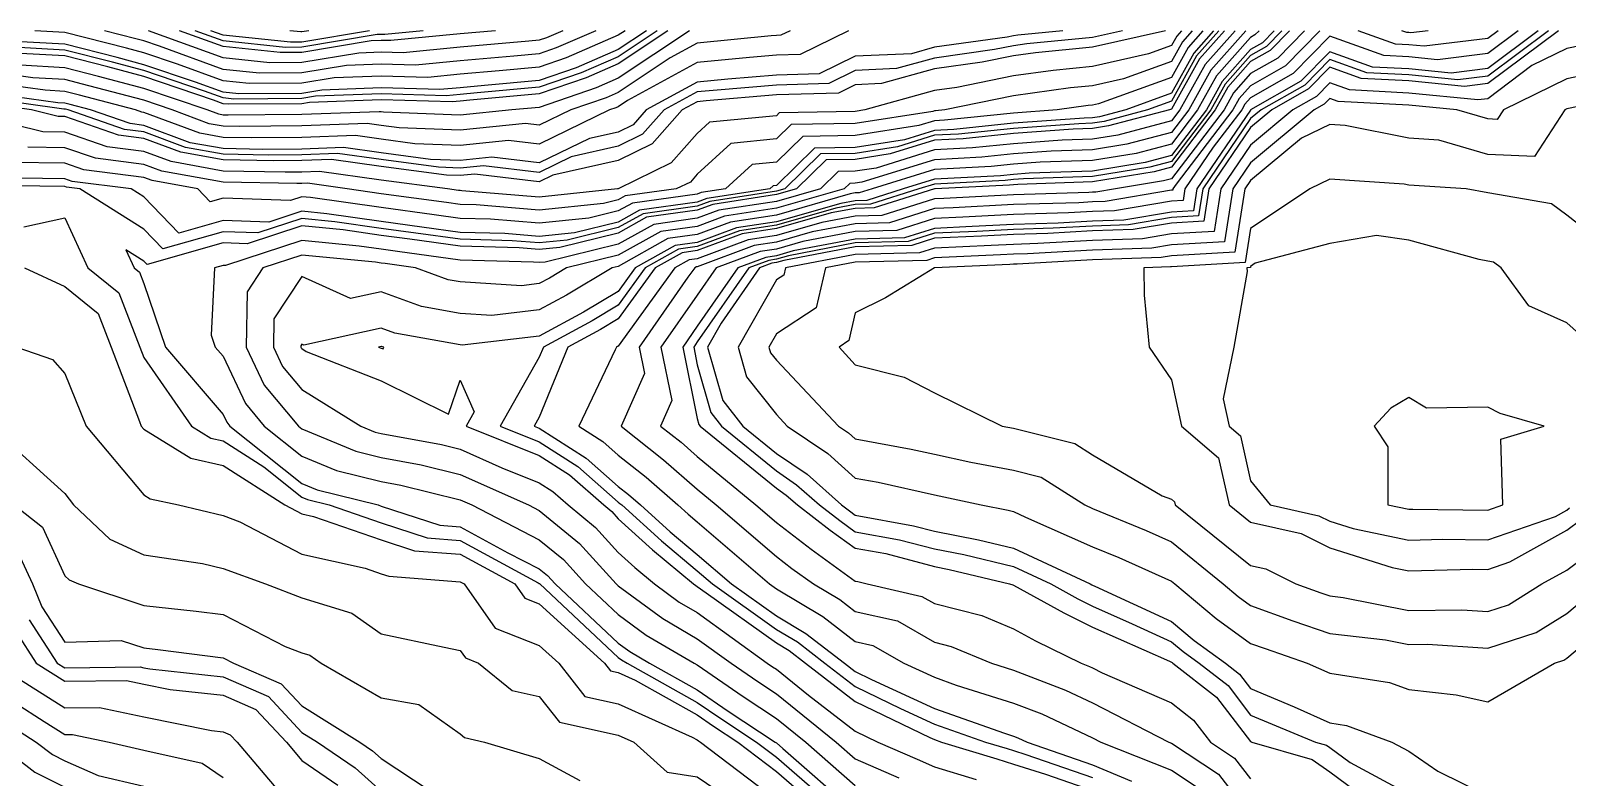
# Model space of a CAD drawing. Extents: x 0 to 335, y 0 to 561.
# Drawn here: x 122.8 to 220, y 512.8 to 560 of the extents above; entities that cross this region are included whole.
import ezdxf

# ---------------------------------------------------------------- set-up
doc = ezdxf.new("R2010")
doc.units = 0
doc.layers.add('CONTOURS_MAJEURES', color=3, linetype='CONTINUOUS')
doc.layers.add('CONTOURS_MINEURES', color=8, linetype='CONTINUOUS')

msp = doc.modelspace()

# ---------------------------------------------------------------- linework, layer by layer
at = {"layer": 'CONTOURS_MAJEURES'}
for points in [[(191.903, 560.002), (190.004, 559.574), (185.836, 559.167), (185.001, 559.05), (183.808, 558.808), (179.998, 558.272), (177.601, 557.603), (174.995, 557.489), (173.325, 556.67), (170.003, 556.566), (166.254, 556.25), (165, 556.128), (162.914, 554.995), (161.543, 553.45), (159.997, 552.698), (157.031, 552.027), (155.004, 551.042), (151.468, 551.463), (150.001, 551.313), (148.632, 551.366), (144.998, 551.851), (142.238, 552.238), (139.995, 552.156), (137.858, 552.138), (135.003, 552.188), (132.626, 552.621), (130, 553.603), (128.763, 553.759), (125.196, 554.995), (125.039, 555.036), (124.997, 555.047), (124.942, 555.05), (120.005, 555.736)], [(198.001, 560.002), (196.587, 558.41), (194.996, 555.543), (193.485, 554.995), (190.73, 554.268), (190.004, 554.147), (189.128, 554.12), (185.001, 553.826), (181.528, 553.466), (179.998, 553.388), (177.658, 552.658), (174.995, 552.246), (172.791, 552.205), (170.53, 549.998), (170.003, 549.848), (165.798, 549.201), (165, 548.904), (161.568, 548.429), (159.997, 547.549), (156.763, 546.762), (155.004, 546.578), (153.284, 546.72), (150.001, 546.81), (147.198, 547.199), (144.998, 547.498), (142.082, 547.915), (139.995, 548.119), (137.208, 547.209), (135.003, 547.287), (131.204, 546.204), (130, 547.46), (125.939, 549.998), (125.103, 550.104), (124.997, 550.141), (120.228, 550.221)], [(162.464, 560.002), (159.997, 558.357), (157.656, 557.342), (155.004, 556.425), (151.074, 556.068), (150.001, 555.974), (149.111, 555.886), (144.998, 556.01), (140.854, 555.854), (139.995, 555.709), (135.682, 555.676), (135.003, 555.747), (133.821, 556.178), (130, 557.48), (128.006, 558.006), (124.997, 558.778), (121.005, 558.999)], [(147.672, 560.002), (145.239, 559.762), (144.998, 559.769), (144.757, 559.76), (139.995, 558.957), (138.945, 558.948), (135.003, 559.362), (133.25, 560.002)], [(201.972, 560.002), (200.998, 559.002), (199.999, 558.434), (198.382, 556.614), (197.484, 554.995), (194.996, 551.736), (193.622, 551.373), (190.004, 550.771), (185.636, 550.633), (185.001, 550.588), (184.466, 550.532), (179.998, 550.304), (179.019, 549.998), (175.961, 549.033), (174.995, 549.009), (173.772, 548.775), (170.003, 547.699), (167.662, 547.339), (165, 546.347), (163.817, 546.183), (161.706, 545.002), (159.997, 542.645), (158.343, 541.653), (155.266, 539.995), (155.004, 539.351), (152.535, 534.998), (155.004, 534.002), (157.44, 532.439), (159.997, 530.19), (160.102, 530.107), (160.221, 530.002), (162.731, 527.736), (165, 525.84), (165.969, 525.005), (170.003, 522.13), (171.342, 521.341), (173.077, 519.998), (174.995, 518.524), (177.864, 517.132), (179.998, 516.145), (183.24, 515.001), (184.592, 514.593), (185.001, 514.463), (185.783, 514.22), (190.004, 512.763)], [(218.836, 560.002), (214.997, 557.132), (213.099, 556.899), (210.005, 557.208), (207.349, 557.344), (205.002, 558.184), (203.429, 556.569), (200.663, 554.995), (199.999, 554.442), (196.986, 549.998), (196.714, 548.283), (194.996, 548.183), (192.28, 547.72), (190.004, 547.641), (187.507, 547.505), (185.001, 547.431), (182.689, 547.311), (179.998, 547.187), (178.336, 546.662), (174.995, 546.579), (170.769, 545.769), (170.003, 545.55), (169.527, 545.477), (168.253, 545.002), (165, 540.32), (164.772, 539.995), (165, 538.873), (165.86, 535.857), (166.533, 534.998), (170.003, 532.159), (171.287, 531.287), (172.736, 530.002), (174.015, 529.021), (174.995, 528.315), (177.801, 527.808), (179.998, 527.225), (181.862, 526.867), (185.001, 526.109), (187.365, 525.005), (189.064, 524.064), (190.004, 523.605), (192.512, 522.49), (194.996, 521.343), (195.727, 520.729), (196.741, 519.998), (198.574, 518.574), (199.999, 516.712), (204.114, 515.001), (204.802, 514.802), (205.002, 514.662), (206.297, 513.708), (210.005, 511.716)], [(122.397, 547.604), (124.997, 548.164), (126.46, 545.002), (128.416, 543.416), (129.746, 539.995), (130, 539.322), (133.002, 534.998), (134.236, 534.231), (135.003, 534.061), (137.585, 532.414), (139.995, 530.487), (140.338, 530.344), (141.725, 530.002), (144.998, 528.868), (147.911, 527.915), (150.001, 527.751), (154.928, 525.081), (155.004, 525.042), (155.025, 525.026), (155.043, 525.005), (159.997, 520.36), (160.205, 520.207), (160.562, 519.998), (165, 517.515), (166.489, 516.489), (168.752, 515.001), (170.003, 514.051), (174.674, 510.005)], [(220.809, 540.803), (220, 541.519), (217.599, 542.598), (215.86, 545.002), (215.365, 545.369), (214.997, 545.433), (214.466, 545.534), (210.005, 546.745), (207.958, 547.046), (205.002, 546.543), (200.289, 545.292), (199.999, 545.098), (199.986, 545.015), (199.761, 545.002), (199.774, 544.777), (198.934, 539.995), (198.267, 536.728), (198.643, 534.998), (199.372, 534.372), (199.999, 531.539), (201.234, 530.002), (204.319, 529.32), (205.002, 528.976), (206.498, 528.508), (210.005, 527.785), (212.169, 527.836), (214.997, 527.794), (219.282, 529.284), (220, 529.685), (220.182, 529.82)], [(145.122, 539.871), (145.165, 539.995), (145.024, 540.02), (144.998, 540.029), (144.84, 539.995), (144.998, 539.932), (145.122, 539.871)], [(122.74, 522.741), (124.517, 519.998), (124.997, 519.695), (129.761, 519.759), (130, 519.708), (130.364, 519.634), (135.003, 519.13), (137.882, 517.883), (139.995, 515.62), (140.985, 515.001), (143.363, 513.369), (144.998, 511.892)]]:
    msp.add_lwpolyline(points, dxfattribs=at)
at = {"layer": 'CONTOURS_MINEURES'}
for points in [[(161.786, 560.002), (159.997, 558.809), (157.342, 557.658), (155.004, 556.849), (151.54, 556.535), (150.001, 556.4), (148.724, 556.274), (144.998, 556.386), (141.244, 556.245), (139.995, 556.034), (136.008, 556.003), (135.003, 556.108), (133.252, 556.747), (130, 557.855), (128.303, 558.303), (124.997, 559.152), (120.611, 559.394), (120.005, 559.478), (119.504, 559.501), (115.002, 559.346), (110.52, 559.481), (109.999, 559.484), (106.145, 560.002)], [(170.872, 560.002), (170.288, 559.716), (170.003, 559.707), (169.681, 559.68), (165, 559.222), (163.296, 558.297), (159.997, 556.098), (159.229, 555.765), (157.004, 554.995), (155.004, 554.023), (154.135, 554.127), (150.001, 553.704), (146.143, 553.851), (144.998, 554.004), (144.129, 554.126), (139.995, 553.976), (136.056, 553.941), (135.003, 553.96), (134.127, 554.12), (131.785, 554.995), (130, 555.603), (126.522, 556.521), (124.997, 556.913), (122.974, 557.025), (120.005, 557.437)], [(174.57, 560.002), (171.503, 558.498), (170.003, 558.45), (168.31, 558.308), (165, 557.984), (160.592, 555.59), (159.997, 555.194), (159.858, 555.134), (159.457, 554.995), (155.004, 552.83), (153.068, 553.061), (150.001, 552.748), (147.139, 552.857), (144.998, 553.143), (143.372, 553.371), (139.995, 553.248), (136.777, 553.22), (135.003, 553.251), (133.527, 553.52), (130, 554.838), (129.861, 554.856), (129.46, 554.995), (125.929, 555.927), (124.997, 556.166), (123.761, 556.235), (120.005, 556.757)], [(188.128, 560.002), (185.279, 559.724), (185.001, 559.685), (184.603, 559.604), (179.998, 558.956), (178.548, 558.551), (174.995, 558.397), (172.717, 557.279), (170.003, 557.194), (166.939, 556.936), (165, 556.746), (161.775, 554.995), (160.939, 554.053), (159.997, 553.595), (158.19, 553.186), (155.004, 551.638), (152.002, 551.996), (150.001, 551.791), (148.135, 551.863), (144.998, 552.281), (142.616, 552.616), (139.995, 552.52), (137.498, 552.498), (135.003, 552.543), (132.926, 552.921), (130, 554.014), (129.129, 554.125), (126.618, 554.995), (125.336, 555.333), (124.997, 555.42), (124.548, 555.445), (120.005, 556.077)], [(194.616, 560.002), (190.004, 558.963), (186.392, 558.61), (185.001, 558.416), (183.012, 558.012), (179.998, 557.587), (176.653, 556.654), (174.995, 556.582), (173.932, 556.061), (170.003, 555.937), (165.569, 555.564), (165, 555.509), (164.054, 554.995), (162.148, 552.847), (159.997, 551.801), (155.873, 550.868), (155.004, 550.446), (150.935, 550.931), (150.001, 550.835), (149.13, 550.868), (144.998, 551.42), (141.86, 551.86), (139.995, 551.792), (138.218, 551.777), (135.003, 551.834), (132.326, 552.321), (130, 553.191), (128.397, 553.394), (124.997, 554.571), (124.581, 554.578), (122.893, 554.995), (120.005, 555.396)], [(195.627, 560.002), (195.33, 559.668), (194.996, 559.066), (193.534, 558.536), (190.004, 557.74), (187.505, 557.496), (185.001, 557.146), (181.422, 556.42), (179.998, 556.219), (175.608, 554.995), (174.995, 554.9), (170.189, 554.809), (170.003, 554.627), (165.783, 554.212), (165, 553.492), (163.356, 551.64), (159.997, 550.007), (159.957, 549.998), (155.004, 549.48), (150.115, 549.885), (150.001, 549.888), (149.905, 549.902), (149.195, 549.998), (144.998, 550.558), (141.103, 551.105), (139.995, 551.065), (138.939, 551.055), (135.003, 551.125), (131.726, 551.722), (130, 552.367), (127.665, 552.663), (124.997, 553.587), (123.614, 553.61), (120.005, 554.5)], [(197.662, 560.002), (196.407, 558.59), (194.996, 556.047), (192.098, 554.995), (190.441, 554.558), (190.004, 554.485), (189.477, 554.468), (185.001, 554.15), (181.235, 553.76), (179.998, 553.696), (178.107, 553.107), (174.995, 552.625), (172.419, 552.577), (170.003, 550.219), (169.802, 550.199), (169.583, 549.998), (165.611, 549.388), (165, 549.16), (161.344, 548.653), (159.997, 547.9), (157.225, 547.225), (155.004, 546.992), (152.831, 547.172), (150.001, 547.249), (147.585, 547.585), (144.998, 547.937), (141.569, 548.427), (139.995, 548.581), (137.893, 547.894), (135.003, 547.997), (132.198, 547.197), (130, 549.491), (129.188, 549.998), (125.469, 550.47), (124.997, 550.633), (120.711, 550.705)], [(163.142, 560.002), (159.997, 557.905), (157.971, 557.027), (155.004, 556.001), (150.608, 555.601), (150.001, 555.548), (149.498, 555.499), (144.998, 555.634), (140.464, 555.464), (139.995, 555.384), (135.356, 555.348), (135.003, 555.385), (134.389, 555.609), (130, 557.104), (127.709, 557.709), (124.997, 558.405), (121.399, 558.604)], [(196.984, 560.002), (196.048, 558.949), (194.996, 557.053), (190.389, 555.381), (190.004, 555.294), (189.731, 555.268), (187.775, 554.995), (185.001, 554.797), (180.647, 554.346), (179.998, 554.313), (179.005, 554.004), (174.995, 553.384), (171.675, 553.321), (170.003, 551.688), (168.462, 551.537), (166.788, 549.998), (165.238, 549.76), (165, 549.671), (160.894, 549.102), (159.997, 548.6), (158.151, 548.151), (155.004, 547.822), (151.926, 548.077), (150.001, 548.129), (148.358, 548.357), (144.998, 548.814), (140.544, 549.451), (139.995, 549.504), (139.263, 549.265), (135.003, 549.416), (134.188, 549.184), (133.407, 549.998), (130.525, 550.523), (130, 550.719), (126.201, 551.201), (124.997, 551.618), (121.679, 551.674)], [(164.498, 560.002), (159.997, 557.001), (158.6, 556.396), (155.004, 555.152), (153.274, 554.995), (150.001, 554.66), (145.148, 554.846), (144.998, 554.866), (144.885, 554.882), (139.995, 554.704), (135.335, 554.663), (135.003, 554.669), (134.727, 554.719), (133.989, 554.995), (130, 556.354), (127.116, 557.115), (124.997, 557.659), (122.186, 557.814)], [(196.305, 560.002), (195.689, 559.309), (194.996, 558.06), (191.961, 556.958), (190.004, 556.517), (188.618, 556.382), (185.001, 555.877), (180.655, 554.995), (180.06, 554.933), (179.998, 554.93), (179.904, 554.901), (174.995, 554.142), (170.932, 554.065), (170.003, 553.158), (167.123, 552.875), (165, 550.923), (164.565, 550.433), (163.67, 549.998), (160.444, 549.552), (159.997, 549.301), (159.076, 549.077), (155.004, 548.651), (151.02, 548.981), (150.001, 549.009), (149.132, 549.13), (144.998, 549.691), (142.85, 549.998), (140.347, 550.35), (139.995, 550.337), (139.66, 550.334), (135.003, 550.417), (131.126, 551.122), (130, 551.543), (126.933, 551.932), (124.997, 552.602), (122.646, 552.642)], [(160.431, 560.002), (159.997, 559.713), (156.713, 558.289), (155.004, 557.698), (152.473, 557.468), (150.001, 557.252), (147.949, 557.049), (144.998, 557.138), (142.025, 557.026), (139.995, 556.683), (136.661, 556.657), (135.003, 556.831), (132.115, 557.885), (130, 558.606), (128.896, 558.897), (124.997, 559.898), (123.108, 560.002)], [(158.579, 560.002), (156.083, 558.92), (155.004, 558.547), (153.405, 558.402), (150.001, 558.103), (147.175, 557.824), (144.998, 557.89), (142.805, 557.807), (139.995, 557.333), (137.313, 557.312), (135.003, 557.555), (130.978, 559.024), (130, 559.357), (129.49, 559.491), (127.499, 560.002)], [(198.34, 560.002), (196.766, 558.231), (194.996, 555.04), (194.871, 554.995), (191.019, 553.979), (190.004, 553.81), (188.778, 553.771), (185.001, 553.502), (181.822, 553.173), (179.998, 553.08), (177.209, 552.21), (174.995, 551.867), (173.162, 551.833), (171.283, 549.998), (170.003, 549.633), (165.984, 549.015), (165, 548.648), (161.793, 548.204), (159.997, 547.199), (156.3, 546.299), (155.004, 546.163), (153.737, 546.268), (150.001, 546.37), (146.812, 546.813), (144.998, 547.059), (142.594, 547.403), (139.995, 547.657), (136.523, 546.524), (135.003, 546.578), (130.209, 545.211), (130, 545.429), (128.858, 546.142), (129.386, 545.002), (129.725, 544.727), (130, 544.019), (131.353, 539.995), (135.003, 535.733), (135.239, 535.234), (135.436, 534.998), (139.995, 531.353), (140.95, 530.955), (144.813, 530.002), (144.998, 529.938), (148.718, 528.72), (150.001, 528.62), (153.026, 526.981), (155.004, 525.964), (155.532, 525.533), (156.009, 525.005), (159.997, 521.266), (160.727, 520.729), (161.975, 519.998), (165, 518.306), (166.958, 516.957), (169.932, 515.001), (170.003, 514.948), (170.402, 514.602), (174.995, 510.583)], [(156.495, 560.002), (155.454, 559.551), (155.004, 559.395), (154.338, 559.335), (150.001, 558.955), (146.4, 558.599), (144.998, 558.641), (143.586, 558.588), (139.995, 557.982), (137.966, 557.967), (135.003, 558.278), (130.278, 560.002)], [(152.236, 560.002), (150.001, 559.806), (145.626, 559.374), (144.998, 559.393), (144.366, 559.37), (139.995, 558.632), (138.619, 558.621), (135.003, 559.001), (132.259, 560.002)], [(144.267, 560.002), (139.995, 559.281), (139.271, 559.276), (135.003, 559.724), (134.24, 560.002)], [(199.019, 560.002), (197.125, 557.871), (195.529, 554.995), (194.996, 554.296), (191.598, 553.4), (190.004, 553.135), (188.08, 553.074), (185.001, 552.854), (182.41, 552.586), (179.998, 552.463), (176.311, 551.313), (174.995, 551.109), (173.906, 551.088), (172.789, 549.998), (170.003, 549.203), (166.357, 548.643), (165, 548.137), (162.243, 547.755), (159.997, 546.498), (155.375, 545.372), (155.004, 545.334), (154.642, 545.364), (150.001, 545.49), (146.038, 546.041), (144.998, 546.182), (143.62, 546.379), (139.995, 546.734), (135.154, 545.153), (135.003, 545.158), (134.456, 545.002), (134.244, 540.754), (134.5, 539.995), (135.003, 539.407), (136.416, 536.412), (137.602, 534.998), (139.995, 533.084), (142.173, 532.176), (144.998, 531.479), (146.249, 531.251), (150.001, 530.331), (150.737, 530.002), (155.004, 527.808), (156.545, 526.547), (157.94, 525.005), (159.997, 523.077), (161.77, 521.773), (164.802, 519.998), (165, 519.887), (167.895, 517.893), (170.003, 516.507), (171.862, 515.001), (174.995, 512.26)], [(199.697, 560.002), (197.484, 557.512), (196.088, 554.995), (194.996, 553.565), (192.176, 552.821), (190.004, 552.459), (187.382, 552.376), (185.001, 552.207), (182.997, 551.999), (179.998, 551.846), (175.413, 550.416), (174.995, 550.351), (174.649, 550.344), (174.295, 549.998), (170.003, 548.773), (166.73, 548.27), (165, 547.625), (162.693, 547.306), (159.997, 545.797), (156.731, 545.002), (155.651, 544.354), (155.004, 544.005), (153.878, 543.875), (150.001, 544.114), (149.249, 544.249), (147.183, 545.002), (145.265, 545.268), (144.998, 545.305), (144.645, 545.355), (139.995, 545.81), (137.521, 545.002), (136.52, 543.481), (136.459, 539.995), (137.594, 537.591), (139.768, 534.998), (139.995, 534.816), (143.396, 533.398), (144.998, 533.003), (147.539, 532.539), (150.001, 531.935), (154.323, 530.002), (155.004, 529.651), (157.559, 527.562), (159.871, 525.005), (159.997, 524.888), (162.814, 522.817), (165, 521.537), (167.134, 519.998), (168.832, 518.828), (170.003, 518.058), (173.778, 515.001), (174.995, 513.937), (177.746, 512.752)], [(200.532, 560.002), (200.269, 559.732), (199.999, 559.579), (197.843, 557.153), (196.646, 554.995), (194.996, 552.833), (192.755, 552.242), (190.004, 551.784), (186.684, 551.679), (185.001, 551.559), (183.585, 551.413), (179.998, 551.229), (176.053, 549.998), (175.249, 549.745), (174.995, 549.738), (174.674, 549.677), (170.003, 548.344), (167.103, 547.898), (165, 547.114), (163.142, 546.857), (159.997, 545.097), (159.608, 545.002), (156.728, 543.273), (155.004, 542.345), (152.001, 541.996), (150.001, 542.119), (147.559, 542.557), (144.998, 543.491), (143.065, 543.067), (139.995, 544.465), (138.223, 541.772), (138.193, 539.995), (138.771, 538.769), (139.995, 537.309), (143.711, 534.998), (144.619, 534.619), (144.998, 534.526), (148.828, 533.826), (150.001, 533.538), (152.648, 532.355), (155.004, 531.405), (155.858, 530.856), (156.83, 530.002), (158.572, 528.576), (159.997, 527.002), (161.047, 526.054), (162.301, 525.005), (163.857, 523.862), (165, 523.193), (169.429, 519.998), (169.768, 519.764), (170.003, 519.61), (172.032, 517.967), (174.995, 515.691), (176.416, 515.001), (178.919, 513.924), (179.998, 513.446), (182.642, 512.646)], [(140.419, 560.002), (139.995, 559.931), (139.924, 559.93), (139.238, 560.002)], [(201.492, 560.002), (200.755, 559.246), (199.999, 558.815), (198.202, 556.793), (197.204, 554.995), (194.996, 552.102), (193.333, 551.663), (190.004, 551.109), (185.985, 550.982), (185.001, 550.912), (184.172, 550.826), (179.998, 550.612), (178.03, 549.998), (175.724, 549.27), (174.995, 549.252), (174.073, 549.075), (170.003, 547.914), (167.476, 547.525), (165, 546.603), (163.592, 546.408), (161.08, 545.002), (159.997, 543.508), (157.805, 542.193), (155.004, 540.684), (150.123, 540.117), (150.001, 540.124), (145.869, 540.866), (144.998, 541.183), (140.114, 540.113), (139.995, 540.166), (139.927, 540.063), (139.926, 539.995), (139.948, 539.947), (139.995, 539.891), (140.27, 539.721), (144.998, 537.859), (149.257, 535.741), (150.001, 537.899), (150.893, 535.889), (150.388, 534.998), (155.004, 533.136), (156.913, 531.912), (159.084, 530.002), (159.586, 529.591), (159.997, 529.137), (162.17, 527.175), (164.766, 525.005), (164.901, 524.906), (165, 524.848), (165.562, 524.442), (170.003, 521.277), (170.806, 520.804), (171.847, 519.998), (174.995, 517.58), (179.704, 515.295), (179.998, 515.159), (180.445, 515.001), (183.942, 513.944), (185.001, 513.609), (187.024, 512.981), (190.004, 511.952)], [(202.453, 560.002), (201.241, 558.759), (199.999, 558.052), (198.561, 556.434), (197.763, 554.995), (194.996, 551.37), (193.911, 551.084), (190.004, 550.434), (185.287, 550.284), (185.001, 550.264), (184.76, 550.239), (180.058, 549.998), (180.001, 549.995), (179.998, 549.995), (176.199, 548.796), (174.995, 548.766), (173.472, 548.474), (170.003, 547.484), (167.849, 547.153), (165, 546.091), (164.042, 545.959), (162.332, 545.002), (159.997, 541.782), (158.882, 541.113), (156.807, 539.995), (155.004, 535.566), (154.682, 534.998), (155.004, 534.868), (157.967, 532.967), (159.997, 531.181), (160.655, 530.659), (161.404, 530.002), (163.293, 528.297), (165, 526.87), (167.166, 525.005), (170.003, 522.984), (171.877, 521.878), (174.306, 519.998), (174.995, 519.469), (176.025, 518.969), (179.998, 517.13), (184.437, 515.565), (185.001, 515.387), (185.28, 515.28), (185.87, 515.001), (190.004, 513.574), (192.472, 512.531)], [(203.413, 560.002), (201.728, 558.272), (199.999, 557.289), (198.92, 556.075), (198.321, 554.995), (194.996, 550.638), (194.49, 550.505), (191.445, 549.998), (190.213, 549.789), (190.004, 549.781), (189.774, 549.769), (185.001, 549.628), (180.598, 549.399), (179.998, 549.371), (176.674, 548.322), (174.995, 548.28), (172.871, 547.873), (170.003, 547.054), (168.222, 546.78), (165, 545.58), (164.492, 545.509), (163.585, 545.002), (159.997, 540.055), (159.959, 540.032), (159.889, 539.995), (159.815, 539.812), (157.501, 534.998), (159.021, 534.022), (159.997, 533.164), (161.76, 531.763), (163.77, 530.002), (164.416, 529.419), (165, 528.93), (169.56, 525.005), (170.003, 524.69), (172.949, 522.953), (174.995, 521.369), (176.112, 521.116), (178.061, 519.998), (179.998, 519.101), (181.386, 518.612), (185.001, 517.474), (186.787, 516.785), (190.004, 515.267), (190.52, 515.001), (194.996, 513.234), (196.94, 511.946)], [(204.373, 560.002), (202.214, 557.786), (199.999, 556.525), (199.279, 555.715), (198.88, 554.995), (195.29, 550.292), (195.091, 549.998), (195.078, 549.917), (194.996, 549.912), (190.804, 549.198), (190.004, 549.17), (189.126, 549.122), (185.001, 549), (181.196, 548.802), (179.998, 548.747), (177.149, 547.848), (174.995, 547.794), (172.271, 547.272), (170.003, 546.624), (168.595, 546.408), (165, 545.068), (164.941, 545.06), (164.837, 545.002), (164.406, 544.407), (161.327, 539.995), (161.664, 538.329), (160.184, 534.998), (162.866, 532.867), (165, 530.997), (166.2, 530.002), (170.003, 526.749), (170.989, 525.992), (172.361, 525.005), (174.02, 524.027), (174.995, 523.273), (177.663, 522.668), (179.998, 521.329), (181.059, 521.06), (183.609, 519.998), (185.001, 519.56), (188.294, 518.29), (190.004, 517.483), (194.824, 515.001), (194.996, 514.933), (197.963, 512.968), (199.999, 510.333)], [(216.926, 560.002), (214.997, 558.56), (211.831, 558.171), (210.005, 558.353), (208.438, 558.434), (205.002, 559.662), (202.7, 557.299), (199.999, 555.762), (199.638, 555.356), (199.438, 554.995), (197.639, 552.637), (195.849, 549.998), (195.732, 549.263), (194.996, 549.22), (191.394, 548.607), (190.004, 548.558), (188.479, 548.475), (185.001, 548.373), (181.793, 548.206), (179.998, 548.123), (177.623, 547.373), (174.995, 547.308), (171.67, 546.67), (170.003, 546.195), (168.968, 546.036), (166.194, 545.002), (165, 543.283), (162.705, 539.995), (163.392, 536.603), (162.679, 534.998), (163.971, 533.971), (165, 533.07), (168.702, 530.002), (170.003, 528.889), (172.199, 527.204), (174.995, 525.193), (175.154, 525.164), (175.752, 525.005), (179.214, 524.221), (179.998, 523.772), (183.006, 523.008), (185.001, 522.177), (186.402, 521.401), (189.274, 519.998), (189.8, 519.795), (190.004, 519.699), (190.619, 519.382), (194.996, 517.48), (196.392, 516.396), (197.459, 515.001), (198.986, 513.99), (199.999, 512.679)], [(218.199, 560.002), (214.997, 557.608), (212.677, 557.323), (210.005, 557.59), (207.712, 557.707), (205.002, 558.676), (203.186, 556.812), (199.999, 554.999), (199.997, 554.997), (199.996, 554.995), (199.987, 554.983), (196.607, 549.998), (196.387, 548.61), (194.996, 548.529), (191.985, 548.016), (190.004, 547.947), (187.831, 547.828), (185.001, 547.745), (182.39, 547.609), (179.998, 547.499), (178.098, 546.899), (174.995, 546.822), (171.069, 546.069), (170.003, 545.765), (169.341, 545.663), (167.566, 545.002), (165, 541.308), (164.083, 539.995), (165, 535.474), (165.105, 535.104), (165.188, 534.998), (170.003, 531.058), (170.632, 530.631), (171.341, 530.002), (173.409, 528.415), (174.995, 527.275), (176.918, 526.926), (179.998, 526.109), (180.925, 525.932), (184.76, 525.005), (184.952, 524.957), (185.001, 524.936), (188.177, 523.176), (190.004, 522.284), (194.878, 520.117), (194.996, 520.062), (195.031, 520.033), (195.079, 519.998), (197.847, 517.848), (199.999, 515.035), (200.08, 515.001), (203.892, 513.893), (205.002, 513.12), (209.231, 510.005)], [(219.472, 560.002), (214.997, 556.656), (213.522, 556.475), (210.005, 556.827), (206.987, 556.981), (205.002, 557.691), (203.672, 556.326), (201.334, 554.995), (199.999, 553.883), (197.365, 549.998), (197.041, 547.956), (194.996, 547.837), (192.575, 547.425), (190.004, 547.335), (187.183, 547.182), (185.001, 547.117), (182.988, 547.012), (179.998, 546.874), (178.573, 546.425), (174.995, 546.336), (170.468, 545.468), (170.003, 545.335), (169.714, 545.291), (168.939, 545.002), (166.51, 541.506), (165.649, 539.995), (166.615, 536.611), (167.878, 534.998), (170.003, 533.259), (171.942, 531.943), (174.13, 530.002), (174.62, 529.626), (174.995, 529.356), (178.683, 528.689), (179.998, 528.34), (182.799, 527.803), (185.001, 527.271), (189.855, 525.005), (189.951, 524.952), (190.004, 524.926), (190.146, 524.863), (194.996, 522.623), (196.423, 521.426), (198.403, 519.998), (199.301, 519.301), (199.999, 518.388), (202.759, 517.241), (205.002, 516.223), (206.063, 516.06), (208.944, 515.001), (210.005, 514.431), (211.844, 513.161), (214.997, 511.611)], [(215.653, 560.002), (214.997, 559.512), (210.986, 559.019), (210.005, 559.117), (209.163, 559.16), (206.808, 560.002)], [(211.243, 560.002), (210.14, 559.867), (210.005, 559.88), (209.889, 559.886), (209.564, 560.002)], [(220.928, 559.074), (220, 558.882), (217.8, 557.8), (214.997, 555.704), (214.367, 555.627), (210.005, 556.063), (206.261, 556.255), (205.002, 556.705), (204.159, 555.839), (202.675, 554.995), (199.999, 552.765), (198.123, 549.998), (197.696, 547.302), (194.996, 547.146), (193.166, 546.834), (190.004, 546.724), (186.536, 546.535), (185.001, 546.49), (183.585, 546.416), (179.998, 546.25), (179.048, 545.951), (174.995, 545.85), (170.573, 545.002), (170.467, 544.536), (170.003, 544.236), (167.588, 539.995), (168.124, 538.118), (170.003, 535.719), (170.683, 534.998), (173.252, 533.254), (174.995, 531.708), (176.439, 531.444), (179.998, 530.653), (182.965, 530.002), (184.673, 529.674), (185.001, 529.595), (185.766, 529.238), (190.004, 527.358), (191.674, 526.677), (194.996, 525.18), (195.21, 525.005), (197.814, 522.818), (199.999, 521.244), (200.915, 520.915), (203.587, 519.998), (205.002, 519.356), (208.782, 518.776), (210.005, 518.326), (213.004, 518.003), (214.997, 517.551), (219.22, 519.998), (219.808, 520.19), (220, 520.31), (221.866, 521.865)], [(222.514, 557.487), (220, 556.967), (215.99, 554.995), (215.598, 554.395), (214.997, 554.422), (213.054, 554.995), (210.005, 555.3), (205.535, 555.529), (205.002, 555.719), (204.645, 555.352), (204.016, 554.995), (199.999, 551.647), (198.881, 549.998), (198.35, 546.649), (194.996, 546.454), (193.756, 546.243), (190.004, 546.112), (185.888, 545.888), (185.001, 545.862), (184.182, 545.819), (179.998, 545.626), (179.523, 545.476), (174.995, 545.364), (173.107, 545.002), (172.53, 542.467), (170.003, 540.829), (169.528, 539.995), (169.633, 539.625), (170.003, 539.153), (173.925, 534.998), (174.563, 534.565), (174.995, 534.182), (178.533, 533.535), (179.998, 533.209), (182.294, 532.705), (185.001, 532.2), (186.757, 531.756), (189.512, 530.002), (190.004, 529.783), (193.395, 528.399), (194.996, 527.678), (198.26, 525.005), (199.206, 524.211), (199.999, 523.64), (202.677, 522.678), (205.002, 521.88), (208.534, 521.471), (210.005, 521.177), (211.196, 521.193), (214.997, 520.937), (218.062, 521.938), (220, 523.147), (222.23, 525.005)], [(224.099, 555.899), (220, 555.052), (219.884, 554.995), (217.952, 552.044), (214.997, 552.177), (211.913, 553.085), (210.005, 553.21), (205.988, 554.01), (205.002, 554.075), (203.21, 553.206), (199.999, 550.529), (199.639, 549.998), (199.004, 545.995), (194.996, 545.763), (194.347, 545.652), (190.004, 545.5), (185.241, 545.241), (185.001, 545.234), (184.78, 545.223), (179.998, 545.002), (176.899, 543.096), (174.995, 542.164), (174.593, 540.398), (173.97, 539.995), (174.995, 538.868), (178.084, 538.083), (179.998, 537.095), (184.286, 534.998), (185.001, 534.865), (188.886, 533.882), (190.004, 533.17), (194.409, 530.59), (194.996, 530.364), (195.191, 530.197), (195.234, 530.002), (199.999, 526.179), (200.962, 525.967), (202.867, 525.005), (204.438, 524.441), (205.002, 524.248), (205.858, 524.148), (210.005, 523.322), (213.362, 523.365), (214.997, 523.255), (216.316, 523.686), (218.431, 525.005), (220, 525.88), (222.364, 527.641)], [(224.265, 545.002), (220, 548.333), (219.044, 549.043), (214.997, 549.74), (213.636, 549.998), (210.005, 550.236), (209.708, 550.296), (205.002, 550.606), (203.751, 549.998), (199.999, 547.488), (199.659, 545.342), (194.996, 545.071), (194.937, 545.061), (193.244, 545.002), (193.275, 543.275), (193.583, 539.995), (194.996, 537.913), (195.629, 534.998), (197.978, 532.98), (198.638, 530.002), (199.999, 528.91), (203.2, 528.202), (205.002, 527.293), (208.951, 526.058), (210.005, 525.841), (214.067, 525.936), (214.997, 525.922), (216.406, 526.412), (220, 528.417), (220.909, 529.094)], [(122.45, 545.002), (124.997, 543.815), (127.106, 542.105), (127.926, 539.995), (129.708, 535.29), (129.826, 534.998), (130, 534.791), (132.956, 532.954), (135.003, 532.5), (138.919, 530.002), (139.995, 529.442), (140.717, 529.281), (144.998, 527.798), (147.105, 527.109), (150.001, 526.882), (153.465, 525.005), (154.1, 524.1), (155.004, 523.744), (159.128, 519.998), (159.511, 519.512), (159.997, 519.404), (161.076, 518.919), (165, 516.725), (166.021, 516.021), (167.572, 515.001), (170.003, 513.154), (173.638, 510.005)], [(121.955, 539.995), (124.206, 539.202), (124.997, 538.315), (126.34, 534.998), (130, 530.644), (130.397, 530.398), (132.185, 530.002), (135.003, 529.333), (136.06, 528.944), (139.995, 526.9), (143.998, 526.005), (144.998, 525.658), (145.491, 525.497), (150.001, 525.144), (150.258, 525.005), (152.216, 522.214), (155.004, 521.115), (156.234, 519.998), (157.893, 517.892), (159.997, 517.425), (164.676, 515.325), (165, 515.144), (165.084, 515.086), (165.212, 515.001), (170.003, 511.36)], [(215.796, 535.795), (214.997, 536.188), (211.132, 536.126), (210.005, 536.792), (208.875, 536.126), (207.816, 534.998), (208.684, 533.678), (208.684, 530.002), (210.005, 529.73), (210.271, 529.736), (214.997, 529.665), (215.966, 530.002), (215.831, 534.165), (218.571, 534.998), (215.796, 535.795)], [(120.274, 534.998), (124.997, 530.73), (125.55, 530.002), (127.832, 527.837), (130, 526.851), (133.709, 526.298), (135.003, 525.991), (137.681, 525.005), (139.995, 524.122), (143.154, 523.159), (144.998, 521.856), (148.995, 521.005), (150.001, 520.798), (150.331, 520.328), (151.169, 519.998), (153.282, 518.278), (155.004, 517.885), (156.275, 516.273), (159.997, 515.447), (160.988, 515.001), (163.091, 513.095), (165, 512.805), (169.13, 510.005)], [(121.783, 530.002), (123.592, 528.595), (124.997, 525.53), (125.267, 525.274), (125.858, 525.005), (130, 523.649), (133.295, 523.296), (135.003, 523.076), (138.936, 521.061), (139.995, 520.656), (140.5, 520.503), (141.214, 519.998), (144.998, 517.798), (147.381, 517.381), (150.001, 515.517), (150.286, 515.286), (151.535, 515.001), (155.004, 513.964), (157.571, 512.574)], [(122.022, 527.024), (122.948, 525.005), (123.549, 523.553), (124.997, 521.317), (128.565, 521.434), (130, 520.964), (130.872, 520.871), (135.003, 520.34), (135.671, 519.998), (138.689, 518.69), (139.995, 517.291), (143.661, 515.001), (144.453, 514.457), (144.998, 513.965), (148.049, 511.955)], [(121.931, 521.929), (123.182, 519.998), (124.997, 518.852), (128.906, 518.905), (130, 518.674), (131.664, 518.337), (135.003, 517.974), (137.076, 517.076), (139.013, 515.001), (139.995, 513.844), (142.274, 512.28)], [(120.512, 519.998), (124.997, 517.167), (127.195, 517.196), (130, 516.605), (134.263, 515.741), (135.003, 515.661), (135.463, 515.462), (135.892, 515.001), (139.995, 510.17)], [(120.005, 518.673), (123.698, 516.302), (124.997, 515.482), (125.485, 515.488), (127.793, 515.001), (130, 514.49), (133.673, 513.673), (135.003, 512.769)], [(120.005, 517.038), (123.176, 515.001), (124.208, 514.212), (124.997, 513.813), (127.114, 512.888), (130, 512.219)], [(120.629, 515.001), (123.105, 513.108), (124.997, 512.15)]]:
    msp.add_lwpolyline(points, dxfattribs=at)

doc.saveas('drawing.dxf')
